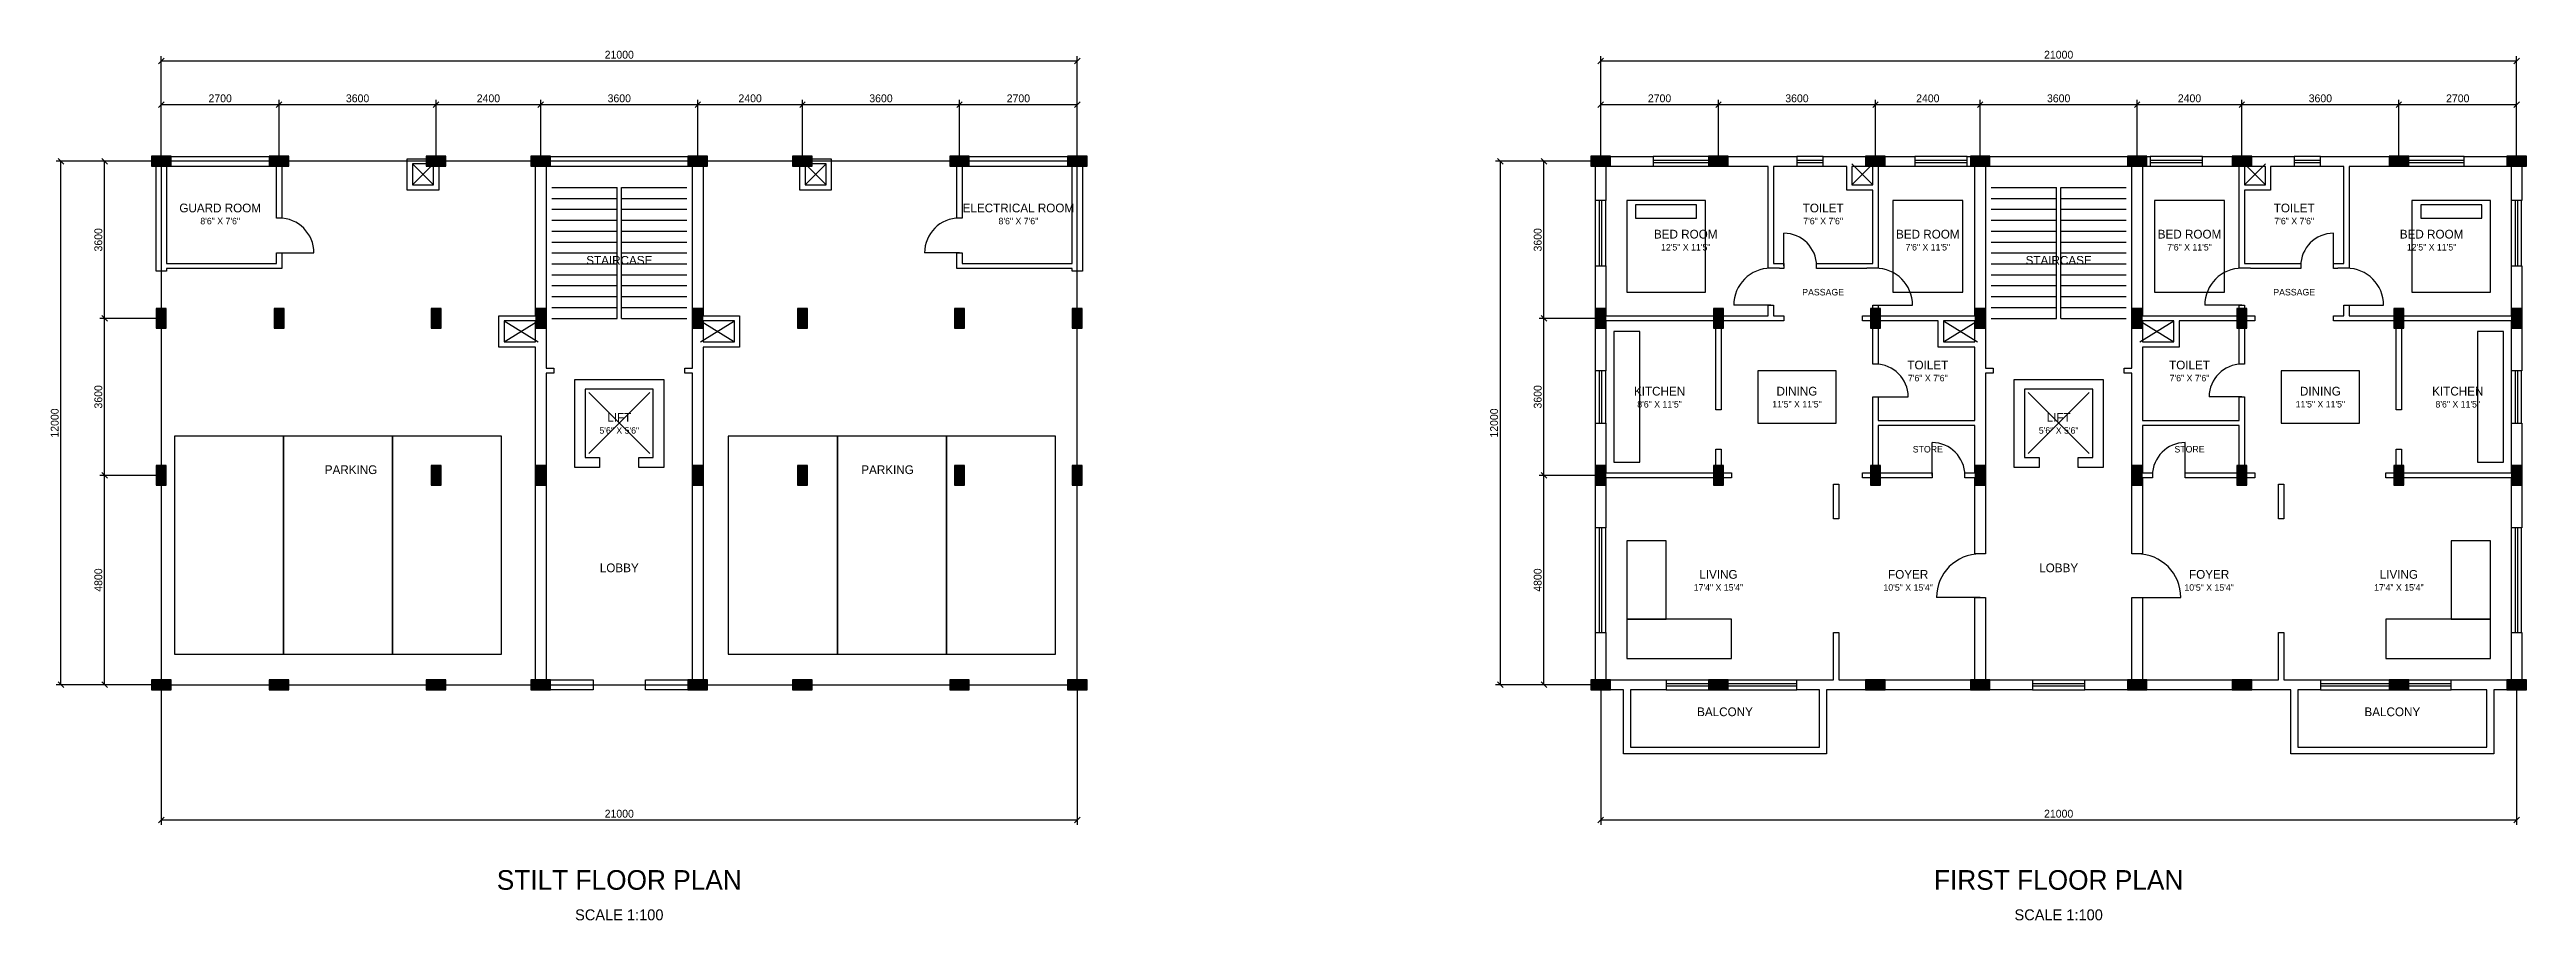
# Model space of a CAD drawing. Extents: x -2562 to 144000, y -6000 to 14562.
# Drawn here: x -2562 to 54225, y -5404 to 14562 of the extents above; entities that cross this region are included whole.
import ezdxf
from ezdxf.enums import TextEntityAlignment as Align

# ---------------------------------------------------------------- set-up
doc = ezdxf.new("R2010")
doc.units = 0
doc.layers.get('0').update_dxf_attribs({"linetype": 'CONTINUOUS'})
for name, color, linetype in [('A-ANNO-ROOM', 2, 'CONTINUOUS'), ('A-ANNO-TTLB', 7, 'CONTINUOUS'), ('A-DIMS', 6, 'CONTINUOUS'), ('A-DOOR', 3, 'CONTINUOUS'), ('A-FURN', 9, 'CONTINUOUS'), ('A-GLAZ', 4, 'CONTINUOUS'), ('A-LIFT', 8, 'CONTINUOUS'), ('A-PRKG', 8, 'CONTINUOUS'), ('A-SLAB-ABOVE', 8, 'CONTINUOUS'), ('A-STRS', 8, 'CONTINUOUS'), ('A-WALL', 7, 'CONTINUOUS'), ('P-DUCT', 5, 'CONTINUOUS'), ('S-COLS', 1, 'CONTINUOUS')]:
    doc.layers.add(name, color=color, linetype=linetype)
doc.dimstyles.get("Standard").update_dxf_attribs({"dimtxt": 2.5, "dimasz": 2.5, "dimexe": 1.25, "dimexo": 0.625, "dimtad": 1, "dimcen": 2.5, "dimazin": 3, "dimtfac": 1, "dimtmove": 0, "dimatfit": 3})

# ---------------------------------------------------------------- blocks, each defined once
blk = doc.blocks.new('*D1')
for p, q in [((-63.6396, 13236.3604), (63.6396, 13363.6396)), ((0, 12090), (0, 13408)), ((0, 13300), (2700, 13300)), ((2636.3604, 13236.3604), (2763.6396, 13363.6396)), ((2700, 12090), (2700, 13408))]:
    blk.add_line(p, q)
blk.add_text('2700', height=180).set_placement((1350, 13444), align=Align.MIDDLE)
blk = doc.blocks.new('*D2')
for p, q in [((2636.3604, 13236.3604), (2763.6396, 13363.6396)), ((2700, 12090), (2700, 13408)), ((2700, 13300), (6300, 13300)), ((6236.3604, 13236.3604), (6363.6396, 13363.6396)), ((6300, 12090), (6300, 13408))]:
    blk.add_line(p, q)
blk.add_text('3600', height=180).set_placement((4500, 13444), align=Align.MIDDLE)
blk = doc.blocks.new('*D3')
for p, q in [((6236.3604, 13236.3604), (6363.6396, 13363.6396)), ((6300, 12090), (6300, 13408)), ((6300, 13300), (8700, 13300)), ((8636.3604, 13236.3604), (8763.6396, 13363.6396)), ((8700, 12090), (8700, 13408))]:
    blk.add_line(p, q)
blk.add_text('2400', height=180).set_placement((7500, 13444), align=Align.MIDDLE)
blk = doc.blocks.new('*D4')
for p, q in [((8636.3604, 13236.3604), (8763.6396, 13363.6396)), ((8700, 12090), (8700, 13408)), ((8700, 13300), (12300, 13300)), ((12236.3604, 13236.3604), (12363.6396, 13363.6396)), ((12300, 12090), (12300, 13408))]:
    blk.add_line(p, q)
blk.add_text('3600', height=180).set_placement((10500, 13444), align=Align.MIDDLE)
blk = doc.blocks.new('*D5')
for p, q in [((12236.3604, 13236.3604), (12363.6396, 13363.6396)), ((12300, 12090), (12300, 13408)), ((12300, 13300), (14700, 13300)), ((14636.3604, 13236.3604), (14763.6396, 13363.6396)), ((14700, 12090), (14700, 13408))]:
    blk.add_line(p, q)
blk.add_text('2400', height=180).set_placement((13500, 13444), align=Align.MIDDLE)
blk = doc.blocks.new('*D6')
for p, q in [((14636.3604, 13236.3604), (14763.6396, 13363.6396)), ((14700, 12090), (14700, 13408)), ((14700, 13300), (18300, 13300)), ((18236.3604, 13236.3604), (18363.6396, 13363.6396)), ((18300, 12090), (18300, 13408))]:
    blk.add_line(p, q)
blk.add_text('3600', height=180).set_placement((16500, 13444), align=Align.MIDDLE)
blk = doc.blocks.new('*D7')
for p, q in [((18236.3604, 13236.3604), (18363.6396, 13363.6396)), ((18300, 12090), (18300, 13408)), ((18300, 13300), (21000, 13300)), ((20936.3604, 13236.3604), (21063.6396, 13363.6396)), ((21000, 12090), (21000, 13408))]:
    blk.add_line(p, q)
blk.add_text('2700', height=180).set_placement((19650, 13444), align=Align.MIDDLE)
blk = doc.blocks.new('*D8')
for p, q in [((-63.6396, 14236.3604), (63.6396, 14363.6396)), ((0, 12090), (0, 14408)), ((0, 14300), (21000, 14300)), ((20936.3604, 14236.3604), (21063.6396, 14363.6396)), ((21000, 12090), (21000, 14408))]:
    blk.add_line(p, q)
blk.add_text('21000', height=180).set_placement((10500, 14444), align=Align.MIDDLE)
blk = doc.blocks.new('*D9')
for p, q in [((-90, 4800), (-1408, 4800)), ((-1236.3604, 4736.3604), (-1363.6396, 4863.6396)), ((-1300, 0), (-1300, 4800)), ((-90, 0), (-1408, 0)), ((-1236.3604, -63.6396), (-1363.6396, 63.6396))]:
    blk.add_line(p, q)
blk.add_text('4800', height=180, rotation=90).set_placement((-1444, 2400), align=Align.MIDDLE)
blk = doc.blocks.new('*D10')
for p, q in [((-90, 8400), (-1408, 8400)), ((-1236.3604, 8336.3604), (-1363.6396, 8463.6396)), ((-1300, 4800), (-1300, 8400)), ((-90, 4800), (-1408, 4800)), ((-1236.3604, 4736.3604), (-1363.6396, 4863.6396))]:
    blk.add_line(p, q)
blk.add_text('3600', height=180, rotation=90).set_placement((-1444, 6600), align=Align.MIDDLE)
blk = doc.blocks.new('*D11')
for p, q in [((-90, 12000), (-1408, 12000)), ((-1236.3604, 11936.3604), (-1363.6396, 12063.6396)), ((-1300, 8400), (-1300, 12000)), ((-90, 8400), (-1408, 8400)), ((-1236.3604, 8336.3604), (-1363.6396, 8463.6396))]:
    blk.add_line(p, q)
blk.add_text('3600', height=180, rotation=90).set_placement((-1444, 10200), align=Align.MIDDLE)
blk = doc.blocks.new('*D12')
for p, q in [((-90, 12000), (-2408, 12000)), ((-2236.3604, 11936.3604), (-2363.6396, 12063.6396)), ((-2300, 0), (-2300, 12000)), ((-90, 0), (-2408, 0)), ((-2236.3604, -63.6396), (-2363.6396, 63.6396))]:
    blk.add_line(p, q)
blk.add_text('12000', height=180, rotation=90).set_placement((-2444, 6000), align=Align.MIDDLE)
blk = doc.blocks.new('*D13')
for p, q in [((0, -90), (0, -3208)), ((21000, -90), (21000, -3208)), ((-63.6396, -3163.6396), (63.6396, -3036.3604)), ((0, -3100), (21000, -3100)), ((20936.3604, -3163.6396), (21063.6396, -3036.3604))]:
    blk.add_line(p, q)
blk.add_text('21000', height=180).set_placement((10500, -2956), align=Align.MIDDLE)
blk = doc.blocks.new('*D14')
for p, q in [((32936.3604, 13236.3604), (33063.6396, 13363.6396)), ((33000, 12090), (33000, 13408)), ((33000, 13300), (35700, 13300)), ((35636.3604, 13236.3604), (35763.6396, 13363.6396)), ((35700, 12090), (35700, 13408))]:
    blk.add_line(p, q)
blk.add_text('2700', height=180).set_placement((34350, 13444), align=Align.MIDDLE)
blk = doc.blocks.new('*D15')
for p, q in [((35636.3604, 13236.3604), (35763.6396, 13363.6396)), ((35700, 12090), (35700, 13408)), ((35700, 13300), (39300, 13300)), ((39236.3604, 13236.3604), (39363.6396, 13363.6396)), ((39300, 12090), (39300, 13408))]:
    blk.add_line(p, q)
blk.add_text('3600', height=180).set_placement((37500, 13444), align=Align.MIDDLE)
blk = doc.blocks.new('*D16')
for p, q in [((39236.3604, 13236.3604), (39363.6396, 13363.6396)), ((39300, 12090), (39300, 13408)), ((39300, 13300), (41700, 13300)), ((41636.3604, 13236.3604), (41763.6396, 13363.6396)), ((41700, 12090), (41700, 13408))]:
    blk.add_line(p, q)
blk.add_text('2400', height=180).set_placement((40500, 13444), align=Align.MIDDLE)
blk = doc.blocks.new('*D17')
for p, q in [((41636.3604, 13236.3604), (41763.6396, 13363.6396)), ((41700, 12090), (41700, 13408)), ((41700, 13300), (45300, 13300)), ((45236.3604, 13236.3604), (45363.6396, 13363.6396)), ((45300, 12090), (45300, 13408))]:
    blk.add_line(p, q)
blk.add_text('3600', height=180).set_placement((43500, 13444), align=Align.MIDDLE)
blk = doc.blocks.new('*D18')
for p, q in [((45236.3604, 13236.3604), (45363.6396, 13363.6396)), ((45300, 12090), (45300, 13408)), ((45300, 13300), (47700, 13300)), ((47636.3604, 13236.3604), (47763.6396, 13363.6396)), ((47700, 12090), (47700, 13408))]:
    blk.add_line(p, q)
blk.add_text('2400', height=180).set_placement((46500, 13444), align=Align.MIDDLE)
blk = doc.blocks.new('*D19')
for p, q in [((47636.3604, 13236.3604), (47763.6396, 13363.6396)), ((47700, 12090), (47700, 13408)), ((47700, 13300), (51300, 13300)), ((51236.3604, 13236.3604), (51363.6396, 13363.6396)), ((51300, 12090), (51300, 13408))]:
    blk.add_line(p, q)
blk.add_text('3600', height=180).set_placement((49500, 13444), align=Align.MIDDLE)
blk = doc.blocks.new('*D20')
for p, q in [((51236.3604, 13236.3604), (51363.6396, 13363.6396)), ((51300, 12090), (51300, 13408)), ((51300, 13300), (54000, 13300)), ((53936.3604, 13236.3604), (54063.6396, 13363.6396)), ((54000, 12090), (54000, 13408))]:
    blk.add_line(p, q)
blk.add_text('2700', height=180).set_placement((52650, 13444), align=Align.MIDDLE)
blk = doc.blocks.new('*D21')
for p, q in [((32936.3604, 14236.3604), (33063.6396, 14363.6396)), ((33000, 12090), (33000, 14408)), ((33000, 14300), (54000, 14300)), ((53936.3604, 14236.3604), (54063.6396, 14363.6396)), ((54000, 12090), (54000, 14408))]:
    blk.add_line(p, q)
blk.add_text('21000', height=180).set_placement((43500, 14444), align=Align.MIDDLE)
blk = doc.blocks.new('*D22')
for p, q in [((32910, 4800), (31592, 4800)), ((31763.6396, 4736.3604), (31636.3604, 4863.6396)), ((31700, 0), (31700, 4800)), ((32910, 0), (31592, 0)), ((31763.6396, -63.6396), (31636.3604, 63.6396))]:
    blk.add_line(p, q)
blk.add_text('4800', height=180, rotation=90).set_placement((31556, 2400), align=Align.MIDDLE)
blk = doc.blocks.new('*D23')
for p, q in [((32910, 8400), (31592, 8400)), ((31763.6396, 8336.3604), (31636.3604, 8463.6396)), ((31700, 4800), (31700, 8400)), ((32910, 4800), (31592, 4800)), ((31763.6396, 4736.3604), (31636.3604, 4863.6396))]:
    blk.add_line(p, q)
blk.add_text('3600', height=180, rotation=90).set_placement((31556, 6600), align=Align.MIDDLE)
blk = doc.blocks.new('*D24')
for p, q in [((32910, 12000), (31592, 12000)), ((31763.6396, 11936.3604), (31636.3604, 12063.6396)), ((31700, 8400), (31700, 12000)), ((32910, 8400), (31592, 8400)), ((31763.6396, 8336.3604), (31636.3604, 8463.6396))]:
    blk.add_line(p, q)
blk.add_text('3600', height=180, rotation=90).set_placement((31556, 10200), align=Align.MIDDLE)
blk = doc.blocks.new('*D25')
for p, q in [((32910, 12000), (30592, 12000)), ((30763.6396, 11936.3604), (30636.3604, 12063.6396)), ((30700, 0), (30700, 12000)), ((32910, 0), (30592, 0)), ((30763.6396, -63.6396), (30636.3604, 63.6396))]:
    blk.add_line(p, q)
blk.add_text('12000', height=180, rotation=90).set_placement((30556, 6000), align=Align.MIDDLE)
blk = doc.blocks.new('*D26')
for p, q in [((33000, -90), (33000, -3208)), ((54000, -90), (54000, -3208)), ((32936.3604, -3163.6396), (33063.6396, -3036.3604)), ((33000, -3100), (54000, -3100)), ((53936.3604, -3163.6396), (54063.6396, -3036.3604))]:
    blk.add_line(p, q)
blk.add_text('21000', height=180).set_placement((43500, -2956), align=Align.MIDDLE)

msp = doc.modelspace()

# ---------------------------------------------------------------- linework, layer by layer
at = {"layer": 'A-DOOR'}
for p, q in [((37200, 9600), (37200, 10350)), ((49800, 9600), (49800, 10350)), ((2700, 9900), (3500, 9900)), ((18300, 9900), (17500, 9900)), ((36900, 8700), (36050, 8700)), ((39300, 8700), (40150, 8700)), ((47700, 8700), (46850, 8700)), ((50100, 8700), (50950, 8700)), ((39300, 6600), (40050, 6600)), ((47700, 6600), (46950, 6600)), ((40600, 4800), (40600, 5550)), ((46400, 4800), (46400, 5550)), ((41700, 2000), (40700, 2000)), ((45300, 2000), (46300, 2000))]:
    msp.add_line(p, q, dxfattribs=at)
for centre, radius, start, end in [((2700, 9900), 800, 0, 90), ((18300, 9900), 800, 90, 180), ((37200, 9600), 750, 0, 90), ((49800, 9600), 750, 90, 180), ((36900, 8700), 850, 90, 180), ((39300, 8700), 850, 0, 90), ((47700, 8700), 850, 90, 180), ((50100, 8700), 850, 0, 90), ((39300, 6600), 750, 0, 90), ((47700, 6600), 750, 90, 180), ((40600, 4800), 750, 0, 90), ((46400, 4800), 750, 90, 180), ((41700, 2000), 1000, 90, 180), ((45300, 2000), 1000, 0, 90)]:
    msp.add_arc(centre, radius, start, end, dxfattribs=at)
at = {"layer": 'A-FURN'}
for points in [[(33600, 9000), (35400, 9000), (35400, 11100), (33600, 11100)], [(33800, 10700), (35200, 10700), (35200, 11000), (33800, 11000)], [(39700, 9000), (41300, 9000), (41300, 11100), (39700, 11100)], [(45700, 9000), (47300, 9000), (47300, 11100), (45700, 11100)], [(51600, 9000), (53400, 9000), (53400, 11100), (51600, 11100)], [(51800, 10700), (53200, 10700), (53200, 11000), (51800, 11000)], [(33300, 5100), (33900, 5100), (33900, 8100), (33300, 8100)], [(53100, 5100), (53700, 5100), (53700, 8100), (53100, 8100)], [(36600, 6000), (38400, 6000), (38400, 7200), (36600, 7200)], [(48600, 6000), (50400, 6000), (50400, 7200), (48600, 7200)], [(33600, 1500), (34500, 1500), (34500, 3300), (33600, 3300)], [(52500, 1500), (53400, 1500), (53400, 3300), (52500, 3300)], [(33600, 600), (36000, 600), (36000, 1500), (33600, 1500)], [(51000, 600), (53400, 600), (53400, 1500), (51000, 1500)]]:
    msp.add_lwpolyline(points, close=True, dxfattribs=at)
at = {"layer": 'A-GLAZ'}
for p, q in [((34200, 12115), (35700, 12115)), ((34200, 12025), (35700, 12025)), ((34200, 11975), (35700, 11975)), ((37500, 12115), (38100, 12115)), ((37500, 12025), (38100, 12025)), ((37500, 11975), (38100, 11975)), ((40200, 12115), (41400, 12115)), ((40200, 12025), (41400, 12025)), ((40200, 11975), (41400, 11975)), ((45600, 12115), (46800, 12115)), ((45600, 12025), (46800, 12025)), ((45600, 11975), (46800, 11975)), ((48900, 12115), (49500, 12115)), ((48900, 12025), (49500, 12025)), ((48900, 11975), (49500, 11975)), ((51300, 12115), (52800, 12115)), ((51300, 12025), (52800, 12025)), ((51300, 11975), (52800, 11975)), ((34200, 11885), (35700, 11885)), ((37500, 11885), (38100, 11885)), ((40200, 11885), (41400, 11885)), ((45600, 11885), (46800, 11885)), ((48900, 11885), (49500, 11885)), ((51300, 11885), (52800, 11885)), ((32885, 9600), (32885, 11100)), ((32975, 9600), (32975, 11100)), ((33025, 9600), (33025, 11100)), ((33115, 9600), (33115, 11100)), ((53885, 9600), (53885, 11100)), ((53975, 9600), (53975, 11100)), ((54025, 9600), (54025, 11100)), ((54115, 9600), (54115, 11100)), ((32885, 6000), (32885, 7200)), ((32975, 6000), (32975, 7200)), ((33025, 6000), (33025, 7200)), ((33115, 6000), (33115, 7200)), ((53885, 6000), (53885, 7200)), ((53975, 6000), (53975, 7200)), ((54025, 6000), (54025, 7200)), ((54115, 6000), (54115, 7200)), ((32885, 1200), (32885, 3600)), ((32975, 1200), (32975, 3600)), ((33025, 1200), (33025, 3600)), ((33115, 1200), (33115, 3600)), ((53885, 1200), (53885, 3600)), ((53975, 1200), (53975, 3600)), ((54025, 1200), (54025, 3600)), ((54115, 1200), (54115, 3600)), ((34500, 115), (37500, 115)), ((34500, 25), (37500, 25)), ((42900, 115), (44100, 115)), ((42900, 25), (44100, 25)), ((49500, 115), (52500, 115)), ((49500, 25), (52500, 25)), ((34500, -25), (37500, -25)), ((34500, -115), (37500, -115)), ((42900, -25), (44100, -25)), ((42900, -115), (44100, -115)), ((49500, -25), (52500, -25)), ((49500, -115), (52500, -115))]:
    msp.add_line(p, q, dxfattribs=at)
at = {"layer": 'A-LIFT'}
for p, q in [((9800, 5300), (11200, 6700)), ((9800, 6700), (11200, 5300)), ((42800, 5300), (44200, 6700)), ((42800, 6700), (44200, 5300))]:
    msp.add_line(p, q, dxfattribs=at)
at = {"layer": 'A-PRKG'}
for points in [[(300, 700), (2800, 700), (2800, 5700), (300, 5700)], [(2800, 700), (5300, 700), (5300, 5700), (2800, 5700)], [(5300, 700), (7800, 700), (7800, 5700), (5300, 5700)], [(13000, 700), (15500, 700), (15500, 5700), (13000, 5700)], [(15500, 700), (18000, 700), (18000, 5700), (15500, 5700)], [(18000, 700), (20500, 700), (20500, 5700), (18000, 5700)]]:
    msp.add_lwpolyline(points, close=True, dxfattribs=at)
at = {"layer": 'A-SLAB-ABOVE'}
msp.add_lwpolyline([(0, 0), (21000, 0), (21000, 12000), (0, 12000)], close=True, dxfattribs=at)
at = {"layer": 'A-STRS'}
for p, q in [((8950, 11400), (10450, 11400)), ((10450, 8400), (10450, 11400)), ((10550, 11400), (12050, 11400)), ((10550, 8400), (10550, 11400)), ((41950, 11400), (43450, 11400)), ((43450, 8400), (43450, 11400)), ((43550, 11400), (45050, 11400)), ((43550, 8400), (43550, 11400)), ((8950, 11150), (10450, 11150)), ((8950, 10900), (10450, 10900)), ((10550, 11150), (12050, 11150)), ((10550, 10900), (12050, 10900)), ((41950, 11150), (43450, 11150)), ((41950, 10900), (43450, 10900)), ((43550, 11150), (45050, 11150)), ((43550, 10900), (45050, 10900)), ((8950, 10650), (10450, 10650)), ((8950, 10400), (10450, 10400)), ((10550, 10650), (12050, 10650)), ((10550, 10400), (12050, 10400)), ((41950, 10650), (43450, 10650)), ((41950, 10400), (43450, 10400)), ((43550, 10650), (45050, 10650)), ((43550, 10400), (45050, 10400)), ((8950, 10150), (10450, 10150)), ((8950, 9900), (10450, 9900)), ((10550, 10150), (12050, 10150)), ((10550, 9900), (12050, 9900)), ((41950, 10150), (43450, 10150)), ((41950, 9900), (43450, 9900)), ((43550, 10150), (45050, 10150)), ((43550, 9900), (45050, 9900)), ((8950, 9650), (10450, 9650)), ((8950, 9400), (10450, 9400)), ((8950, 9150), (10450, 9150)), ((10550, 9650), (12050, 9650)), ((10550, 9400), (12050, 9400)), ((10550, 9150), (12050, 9150)), ((41950, 9650), (43450, 9650)), ((41950, 9400), (43450, 9400)), ((41950, 9150), (43450, 9150)), ((43550, 9650), (45050, 9650)), ((43550, 9400), (45050, 9400)), ((43550, 9150), (45050, 9150)), ((8950, 8900), (10450, 8900)), ((8950, 8650), (10450, 8650)), ((10550, 8900), (12050, 8900)), ((10550, 8650), (12050, 8650)), ((41950, 8900), (43450, 8900)), ((41950, 8650), (43450, 8650)), ((43550, 8900), (45050, 8900)), ((43550, 8650), (45050, 8650)), ((8950, 8400), (10450, 8400)), ((10550, 8400), (12050, 8400)), ((41950, 8400), (43450, 8400)), ((43550, 8400), (45050, 8400))]:
    msp.add_line(p, q, dxfattribs=at)
at = {"layer": 'A-WALL'}
for points in [[(-120, 9480), (-120, 12110), (2820, 12110), (2820, 11880), (2760, 11880), (2760, 10700), (2640, 10700), (2640, 11880), (120, 11880), (120, 9660), (2640, 9660), (2640, 9900), (2760, 9900), (2760, 9540), (120, 9540), (120, 9480)], [(5640, 11340), (5640, 12060), (6360, 12060), (6360, 11340)], [(6240, 11460), (6240, 11940), (5760, 11940), (5760, 11460)], [(8580, -120), (8580, 7740), (7740, 7740), (7740, 8460), (8580, 8460), (8580, 12110), (12420, 12110), (12420, 8460), (13260, 8460), (13260, 7740), (12420, 7740), (12420, -120), (11100, -120), (11100, 110), (12180, 110), (12180, 7140), (12000, 7140), (12000, 7260), (12180, 7260), (12180, 11880), (8820, 11880), (8820, 7260), (9000, 7260), (9000, 7140), (8820, 7140), (8820, 110), (9900, 110), (9900, -120)], [(14640, 11340), (14640, 12060), (15360, 12060), (15360, 11340)], [(15240, 11460), (15240, 11940), (14760, 11940), (14760, 11460)], [(20880, 9480), (20880, 9540), (18240, 9540), (18240, 9900), (18360, 9900), (18360, 9660), (20880, 9660), (20880, 11880), (18360, 11880), (18360, 10700), (18240, 10700), (18240, 11880), (18180, 11880), (18180, 12110), (21120, 12110), (21120, 9480)], [(32880, 11100), (32880, 12110), (34200, 12110), (34200, 11880), (33120, 11880), (33120, 11100)], [(37100, 9540), (37100, 9550), (36840, 9550), (36840, 11880), (35700, 11880), (35700, 12110), (37500, 12110), (37500, 11880), (36960, 11880), (36960, 9660), (37200, 9660), (37200, 9540)], [(37950, 9540), (37950, 9660), (39240, 9660), (39240, 11340), (38640, 11340), (38640, 11880), (38100, 11880), (38100, 12110), (40200, 12110), (40200, 11880), (39360, 11880), (39360, 9550), (39100, 9550), (39100, 9540)], [(41580, 3000), (41580, 4740), (41350, 4740), (41350, 4860), (41580, 4860), (41580, 5940), (39360, 5940), (39360, 4860), (40600, 4860), (40600, 4740), (39000, 4740), (39000, 4860), (39240, 4860), (39240, 6600), (39360, 6600), (39360, 6060), (41580, 6060), (41580, 7740), (40740, 7740), (40740, 8340), (39360, 8340), (39360, 7350), (39240, 7350), (39240, 8340), (39000, 8340), (39000, 8460), (39240, 8460), (39240, 8700), (39360, 8700), (39360, 8460), (41580, 8460), (41580, 11880), (41400, 11880), (41400, 12110), (45600, 12110), (45600, 11880), (45420, 11880), (45420, 8460), (47640, 8460), (47640, 8700), (47760, 8700), (47760, 8460), (48000, 8460), (48000, 8340), (47760, 8340), (47760, 7350), (47640, 7350), (47640, 8340), (46260, 8340), (46260, 7740), (45420, 7740), (45420, 6060), (47640, 6060), (47640, 6600), (47760, 6600), (47760, 4860), (48000, 4860), (48000, 4740), (46400, 4740), (46400, 4860), (47640, 4860), (47640, 5940), (45420, 5940), (45420, 4860), (45650, 4860), (45650, 4740), (45420, 4740), (45420, 3000), (45180, 3000), (45180, 7140), (45000, 7140), (45000, 7260), (45180, 7260), (45180, 11880), (41820, 11880), (41820, 7260), (42000, 7260), (42000, 7140), (41820, 7140), (41820, 3000)], [(47900, 9540), (47900, 9550), (47640, 9550), (47640, 11880), (46800, 11880), (46800, 12110), (48900, 12110), (48900, 11880), (48360, 11880), (48360, 11340), (47760, 11340), (47760, 9660), (49050, 9660), (49050, 9540)], [(49800, 9540), (49800, 9660), (50040, 9660), (50040, 11880), (49500, 11880), (49500, 12110), (51300, 12110), (51300, 11880), (50160, 11880), (50160, 9550), (49900, 9550), (49900, 9540)], [(53880, 11100), (53880, 11880), (52800, 11880), (52800, 12110), (54120, 12110), (54120, 11100)], [(39240, 11460), (39240, 11880), (38760, 11880), (38760, 11460)], [(48240, 11460), (48240, 11880), (47760, 11880), (47760, 11460)], [(35640, 6300), (35640, 8340), (33120, 8340), (33120, 7200), (32880, 7200), (32880, 9600), (33120, 9600), (33120, 8460), (36840, 8460), (36840, 8700), (36960, 8700), (36960, 8460), (37200, 8460), (37200, 8340), (35760, 8340), (35760, 6300)], [(51240, 6300), (51240, 8340), (49800, 8340), (49800, 8460), (50040, 8460), (50040, 8700), (50160, 8700), (50160, 8460), (53880, 8460), (53880, 9600), (54120, 9600), (54120, 7200), (53880, 7200), (53880, 8340), (51360, 8340), (51360, 6300)], [(8580, 7860), (8580, 8340), (7860, 8340), (7860, 7860)], [(13140, 7860), (13140, 8340), (12420, 8340), (12420, 7860)], [(41580, 7860), (41580, 8340), (40860, 8340), (40860, 7860)], [(46140, 7860), (46140, 8340), (45420, 8340), (45420, 7860)], [(9480, 4980), (9480, 7000), (11520, 7000), (11520, 4980), (10950, 4980), (10950, 5210), (11280, 5210), (11280, 6780), (9720, 6780), (9720, 5210), (10050, 5210), (10050, 4980)], [(42480, 4980), (42480, 7000), (44520, 7000), (44520, 4980), (43950, 4980), (43950, 5210), (44280, 5210), (44280, 6780), (42720, 6780), (42720, 5210), (43050, 5210), (43050, 4980)], [(32880, 3600), (32880, 6000), (33120, 6000), (33120, 4860), (35640, 4860), (35640, 5400), (35760, 5400), (35760, 4860), (36000, 4860), (36000, 4740), (33120, 4740), (33120, 3600)], [(53880, 3600), (53880, 4740), (51000, 4740), (51000, 4860), (51240, 4860), (51240, 5400), (51360, 5400), (51360, 4860), (53880, 4860), (53880, 6000), (54120, 6000), (54120, 3600)], [(38340, 3800), (38340, 4600), (38460, 4600), (38460, 3800)], [(48540, 3800), (48540, 4600), (48660, 4600), (48660, 3800)], [(33520, -1580), (33520, -120), (32880, -120), (32880, 1200), (33120, 1200), (33120, 110), (34500, 110), (34500, -120), (33680, -120), (33680, -1430), (38020, -1430), (38020, -120), (37500, -120), (37500, 110), (38340, 110), (38340, 1200), (38460, 1200), (38460, 110), (41580, 110), (41580, 2000), (41820, 2000), (41820, 110), (42900, 110), (42900, -120), (38180, -120), (38180, -1580)], [(48820, -1580), (48820, -120), (44100, -120), (44100, 110), (45180, 110), (45180, 2000), (45420, 2000), (45420, 110), (48540, 110), (48540, 1200), (48660, 1200), (48660, 110), (49500, 110), (49500, -120), (48980, -120), (48980, -1430), (53320, -1430), (53320, -120), (52500, -120), (52500, 110), (53880, 110), (53880, 1200), (54120, 1200), (54120, -120), (53480, -120), (53480, -1580)]]:
    msp.add_lwpolyline(points, close=True, dxfattribs=at)
at = {"layer": 'P-DUCT'}
for p, q in [((5760, 11460), (6240, 11940)), ((5760, 11940), (6240, 11460)), ((14760, 11460), (15240, 11940)), ((14760, 11940), (15240, 11460)), ((38760, 11460), (39240, 11940)), ((38760, 11940), (39240, 11460)), ((47760, 11460), (48240, 11940)), ((47760, 11940), (48240, 11460)), ((7860, 7860), (8640, 8340)), ((7860, 8340), (8640, 7860)), ((12360, 7860), (13140, 8340)), ((12360, 8340), (13140, 7860)), ((40860, 7860), (41640, 8340)), ((40860, 8340), (41640, 7860)), ((45360, 7860), (46140, 8340)), ((45360, 8340), (46140, 7860))]:
    msp.add_line(p, q, dxfattribs=at)
at = {"layer": 'S-COLS'}
for points in [[(-225, 11885), (225, 11885), (225, 12115), (-225, 12115)], [(2475, 11885), (2925, 11885), (2925, 12115), (2475, 12115)], [(6075, 11885), (6525, 11885), (6525, 12115), (6075, 12115)], [(8475, 11885), (8925, 11885), (8925, 12115), (8475, 12115)], [(12075, 11885), (12525, 11885), (12525, 12115), (12075, 12115)], [(14475, 11885), (14925, 11885), (14925, 12115), (14475, 12115)], [(18075, 11885), (18525, 11885), (18525, 12115), (18075, 12115)], [(20775, 11885), (21225, 11885), (21225, 12115), (20775, 12115)], [(32775, 11885), (33225, 11885), (33225, 12115), (32775, 12115)], [(35475, 11885), (35925, 11885), (35925, 12115), (35475, 12115)], [(39075, 11885), (39525, 11885), (39525, 12115), (39075, 12115)], [(41475, 11885), (41925, 11885), (41925, 12115), (41475, 12115)], [(45075, 11885), (45525, 11885), (45525, 12115), (45075, 12115)], [(47475, 11885), (47925, 11885), (47925, 12115), (47475, 12115)], [(51075, 11885), (51525, 11885), (51525, 12115), (51075, 12115)], [(53775, 11885), (54225, 11885), (54225, 12115), (53775, 12115)], [(-115, 8175), (115, 8175), (115, 8625), (-115, 8625)], [(2585, 8175), (2815, 8175), (2815, 8625), (2585, 8625)], [(6185, 8175), (6415, 8175), (6415, 8625), (6185, 8625)], [(8585, 8175), (8815, 8175), (8815, 8625), (8585, 8625)], [(12185, 8175), (12415, 8175), (12415, 8625), (12185, 8625)], [(14585, 8175), (14815, 8175), (14815, 8625), (14585, 8625)], [(18185, 8175), (18415, 8175), (18415, 8625), (18185, 8625)], [(20885, 8175), (21115, 8175), (21115, 8625), (20885, 8625)], [(32885, 8175), (33115, 8175), (33115, 8625), (32885, 8625)], [(35585, 8175), (35815, 8175), (35815, 8625), (35585, 8625)], [(39185, 8175), (39415, 8175), (39415, 8625), (39185, 8625)], [(41585, 8175), (41815, 8175), (41815, 8625), (41585, 8625)], [(45185, 8175), (45415, 8175), (45415, 8625), (45185, 8625)], [(47585, 8175), (47815, 8175), (47815, 8625), (47585, 8625)], [(51185, 8175), (51415, 8175), (51415, 8625), (51185, 8625)], [(53885, 8175), (54115, 8175), (54115, 8625), (53885, 8625)], [(-115, 4575), (115, 4575), (115, 5025), (-115, 5025)], [(6185, 4575), (6415, 4575), (6415, 5025), (6185, 5025)], [(8585, 4575), (8815, 4575), (8815, 5025), (8585, 5025)], [(12185, 4575), (12415, 4575), (12415, 5025), (12185, 5025)], [(14585, 4575), (14815, 4575), (14815, 5025), (14585, 5025)], [(18185, 4575), (18415, 4575), (18415, 5025), (18185, 5025)], [(20885, 4575), (21115, 4575), (21115, 5025), (20885, 5025)], [(32885, 4575), (33115, 4575), (33115, 5025), (32885, 5025)], [(35585, 4575), (35815, 4575), (35815, 5025), (35585, 5025)], [(39185, 4575), (39415, 4575), (39415, 5025), (39185, 5025)], [(41585, 4575), (41815, 4575), (41815, 5025), (41585, 5025)], [(45185, 4575), (45415, 4575), (45415, 5025), (45185, 5025)], [(47585, 4575), (47815, 4575), (47815, 5025), (47585, 5025)], [(51185, 4575), (51415, 4575), (51415, 5025), (51185, 5025)], [(53885, 4575), (54115, 4575), (54115, 5025), (53885, 5025)], [(-225, -115), (225, -115), (225, 115), (-225, 115)], [(2475, -115), (2925, -115), (2925, 115), (2475, 115)], [(6075, -115), (6525, -115), (6525, 115), (6075, 115)], [(8475, -115), (8925, -115), (8925, 115), (8475, 115)], [(12075, -115), (12525, -115), (12525, 115), (12075, 115)], [(14475, -115), (14925, -115), (14925, 115), (14475, 115)], [(18075, -115), (18525, -115), (18525, 115), (18075, 115)], [(20775, -115), (21225, -115), (21225, 115), (20775, 115)], [(32775, -115), (33225, -115), (33225, 115), (32775, 115)], [(35475, -115), (35925, -115), (35925, 115), (35475, 115)], [(39075, -115), (39525, -115), (39525, 115), (39075, 115)], [(41475, -115), (41925, -115), (41925, 115), (41475, 115)], [(45075, -115), (45525, -115), (45525, 115), (45075, 115)], [(47475, -115), (47925, -115), (47925, 115), (47475, 115)], [(51075, -115), (51525, -115), (51525, 115), (51075, 115)], [(53775, -115), (54225, -115), (54225, 115), (53775, 115)]]:
    msp.add_lwpolyline(points, close=True, dxfattribs=at)
for points in [[(-225, 11885), (225, 11885), (-225, 12115), (225, 12115)], [(2475, 11885), (2925, 11885), (2475, 12115), (2925, 12115)], [(6075, 11885), (6525, 11885), (6075, 12115), (6525, 12115)], [(8475, 11885), (8925, 11885), (8475, 12115), (8925, 12115)], [(12075, 11885), (12525, 11885), (12075, 12115), (12525, 12115)], [(14475, 11885), (14925, 11885), (14475, 12115), (14925, 12115)], [(18075, 11885), (18525, 11885), (18075, 12115), (18525, 12115)], [(20775, 11885), (21225, 11885), (20775, 12115), (21225, 12115)], [(32775, 11885), (33225, 11885), (32775, 12115), (33225, 12115)], [(35475, 11885), (35925, 11885), (35475, 12115), (35925, 12115)], [(39075, 11885), (39525, 11885), (39075, 12115), (39525, 12115)], [(41475, 11885), (41925, 11885), (41475, 12115), (41925, 12115)], [(45075, 11885), (45525, 11885), (45075, 12115), (45525, 12115)], [(47475, 11885), (47925, 11885), (47475, 12115), (47925, 12115)], [(51075, 11885), (51525, 11885), (51075, 12115), (51525, 12115)], [(53775, 11885), (54225, 11885), (53775, 12115), (54225, 12115)], [(-115, 8175), (115, 8175), (-115, 8625), (115, 8625)], [(2585, 8175), (2815, 8175), (2585, 8625), (2815, 8625)], [(6185, 8175), (6415, 8175), (6185, 8625), (6415, 8625)], [(8585, 8175), (8815, 8175), (8585, 8625), (8815, 8625)], [(12185, 8175), (12415, 8175), (12185, 8625), (12415, 8625)], [(14585, 8175), (14815, 8175), (14585, 8625), (14815, 8625)], [(18185, 8175), (18415, 8175), (18185, 8625), (18415, 8625)], [(20885, 8175), (21115, 8175), (20885, 8625), (21115, 8625)], [(32885, 8175), (33115, 8175), (32885, 8625), (33115, 8625)], [(35585, 8175), (35815, 8175), (35585, 8625), (35815, 8625)], [(39185, 8175), (39415, 8175), (39185, 8625), (39415, 8625)], [(41585, 8175), (41815, 8175), (41585, 8625), (41815, 8625)], [(45185, 8175), (45415, 8175), (45185, 8625), (45415, 8625)], [(47585, 8175), (47815, 8175), (47585, 8625), (47815, 8625)], [(51185, 8175), (51415, 8175), (51185, 8625), (51415, 8625)], [(53885, 8175), (54115, 8175), (53885, 8625), (54115, 8625)], [(-115, 4575), (115, 4575), (-115, 5025), (115, 5025)], [(6185, 4575), (6415, 4575), (6185, 5025), (6415, 5025)], [(8585, 4575), (8815, 4575), (8585, 5025), (8815, 5025)], [(12185, 4575), (12415, 4575), (12185, 5025), (12415, 5025)], [(14585, 4575), (14815, 4575), (14585, 5025), (14815, 5025)], [(18185, 4575), (18415, 4575), (18185, 5025), (18415, 5025)], [(20885, 4575), (21115, 4575), (20885, 5025), (21115, 5025)], [(32885, 4575), (33115, 4575), (32885, 5025), (33115, 5025)], [(35585, 4575), (35815, 4575), (35585, 5025), (35815, 5025)], [(39185, 4575), (39415, 4575), (39185, 5025), (39415, 5025)], [(41585, 4575), (41815, 4575), (41585, 5025), (41815, 5025)], [(45185, 4575), (45415, 4575), (45185, 5025), (45415, 5025)], [(47585, 4575), (47815, 4575), (47585, 5025), (47815, 5025)], [(51185, 4575), (51415, 4575), (51185, 5025), (51415, 5025)], [(53885, 4575), (54115, 4575), (53885, 5025), (54115, 5025)], [(-225, -115), (225, -115), (-225, 115), (225, 115)], [(2475, -115), (2925, -115), (2475, 115), (2925, 115)], [(6075, -115), (6525, -115), (6075, 115), (6525, 115)], [(8475, -115), (8925, -115), (8475, 115), (8925, 115)], [(12075, -115), (12525, -115), (12075, 115), (12525, 115)], [(14475, -115), (14925, -115), (14475, 115), (14925, 115)], [(18075, -115), (18525, -115), (18075, 115), (18525, 115)], [(20775, -115), (21225, -115), (20775, 115), (21225, 115)], [(32775, -115), (33225, -115), (32775, 115), (33225, 115)], [(35475, -115), (35925, -115), (35475, 115), (35925, 115)], [(39075, -115), (39525, -115), (39075, 115), (39525, 115)], [(41475, -115), (41925, -115), (41475, 115), (41925, 115)], [(45075, -115), (45525, -115), (45075, 115), (45525, 115)], [(47475, -115), (47925, -115), (47475, 115), (47925, 115)], [(51075, -115), (51525, -115), (51075, 115), (51525, 115)], [(53775, -115), (54225, -115), (53775, 115), (54225, 115)]]:
    msp.add_solid(points, dxfattribs=at)

# ---------------------------------------------------------------- texts
at = {"layer": 'A-ANNO-ROOM'}
for s, height, p in [('GUARD ROOM', 200, (1350, 10930)), ('ELECTRICAL ROOM', 200, (19650, 10930)), ('TOILET', 200, (38100, 10930)), ('TOILET', 200, (48900, 10930)), ('8\'6" X 7\'6"', 150, (1350, 10630)), ('8\'6" X 7\'6"', 150, (19650, 10630)), ('BED ROOM', 200, (34950, 10330)), ('7\'6" X 7\'6"', 150, (38100, 10630)), ('BED ROOM', 200, (40500, 10330)), ('BED ROOM', 200, (46500, 10330)), ('7\'6" X 7\'6"', 150, (48900, 10630)), ('BED ROOM', 200, (52050, 10330)), ('STAIRCASE', 200, (10500, 9730)), ('12\'5" X 11\'5"', 150, (34950, 10030)), ('7\'6" X 11\'5"', 150, (40500, 10030)), ('STAIRCASE', 200, (43500, 9730)), ('7\'6" X 11\'5"', 150, (46500, 10030)), ('12\'5" X 11\'5"', 150, (52050, 10030)), ('PASSAGE', 150, (38100, 9000)), ('PASSAGE', 150, (48900, 9000)), ('TOILET', 200, (40500, 7330)), ('TOILET', 200, (46500, 7330)), ('KITCHEN', 200, (34350, 6730)), ('DINING', 200, (37500, 6730)), ('7\'6" X 7\'6"', 150, (40500, 7030)), ('7\'6" X 7\'6"', 150, (46500, 7030)), ('DINING', 200, (49500, 6730)), ('KITCHEN', 200, (52650, 6730)), ('8\'6" X 11\'5"', 150, (34350, 6430)), ('11\'5" X 11\'5"', 150, (37500, 6430)), ('11\'5" X 11\'5"', 150, (49500, 6430)), ('8\'6" X 11\'5"', 150, (52650, 6430)), ('5\'6" X 5\'6"', 150, (10500, 5830)), ('LIFT', 200, (10500, 6130)), ('5\'6" X 5\'6"', 150, (43500, 5830)), ('LIFT', 200, (43500, 6130)), ('STORE', 150, (40500, 5400)), ('STORE', 150, (46500, 5400)), ('PARKING', 200, (4350, 4930)), ('PARKING', 200, (16650, 4930)), ('LOBBY', 200, (10500, 2680)), ('17\'4" X 15\'4"', 150, (35700, 2230)), ('LIVING', 200, (35700, 2530)), ('10\'5" X 15\'4"', 150, (40050, 2230)), ('FOYER', 200, (40050, 2530)), ('LOBBY', 200, (43500, 2680)), ('10\'5" X 15\'4"', 150, (46950, 2230)), ('FOYER', 200, (46950, 2530)), ('17\'4" X 15\'4"', 150, (51300, 2230)), ('LIVING', 200, (51300, 2530)), ('BALCONY', 200, (35850, -620)), ('BALCONY', 200, (51150, -620))]:
    msp.add_text(s, height=height, dxfattribs=at).set_placement(p, align=Align.MIDDLE)
at = {"layer": 'A-ANNO-TTLB'}
for s, height, p in [('STILT FLOOR PLAN', 450, (10500, -4700)), ('FIRST FLOOR PLAN', 450, (43500, -4700)), ('SCALE 1:100', 250, (10500, -5400)), ('SCALE 1:100', 250, (43500, -5400))]:
    msp.add_text(s, height=height, dxfattribs=at).set_placement(p, align=Align.CENTER)

# ---------------------------------------------------------------- dimensions: what is measured, and where the dimension line sits
at = {"layer": 'A-DIMS'}
for base, p1, p2, picture, middle in [((21000, 14300), (0, 12000), (21000, 12000), '*D8', (10500, 14444)), ((54000, 14300), (33000, 12000), (54000, 12000), '*D21', (43500, 14444)), ((2700, 13300), (0, 12000), (2700, 12000), '*D1', (1350, 13444)), ((6300, 13300), (2700, 12000), (6300, 12000), '*D2', (4500, 13444)), ((8700, 13300), (6300, 12000), (8700, 12000), '*D3', (7500, 13444)), ((12300, 13300), (8700, 12000), (12300, 12000), '*D4', (10500, 13444)), ((14700, 13300), (12300, 12000), (14700, 12000), '*D5', (13500, 13444)), ((18300, 13300), (14700, 12000), (18300, 12000), '*D6', (16500, 13444)), ((21000, 13300), (18300, 12000), (21000, 12000), '*D7', (19650, 13444)), ((35700, 13300), (33000, 12000), (35700, 12000), '*D14', (34350, 13444)), ((39300, 13300), (35700, 12000), (39300, 12000), '*D15', (37500, 13444)), ((41700, 13300), (39300, 12000), (41700, 12000), '*D16', (40500, 13444)), ((45300, 13300), (41700, 12000), (45300, 12000), '*D17', (43500, 13444)), ((47700, 13300), (45300, 12000), (47700, 12000), '*D18', (46500, 13444)), ((51300, 13300), (47700, 12000), (51300, 12000), '*D19', (49500, 13444)), ((54000, 13300), (51300, 12000), (54000, 12000), '*D20', (52650, 13444)), ((21000, -3100), (0, 0), (21000, 0), '*D13', (10500, -2956)), ((54000, -3100), (33000, 0), (54000, 0), '*D26', (43500, -2956))]:
    dim = msp.add_linear_dim(base=base, p1=p1, p2=p2, dimstyle='Standard', dxfattribs=at)
    dim.commit()
    dim.dimension.update_dxf_attribs({"geometry": picture, "text_midpoint": middle})
for base, p1, p2, picture, middle in [((-2300, 12000), (0, 0), (0, 12000), '*D12', (-2444, 6000)), ((-1300, 12000), (0, 8400), (0, 12000), '*D11', (-1444, 10200)), ((30700, 12000), (33000, 0), (33000, 12000), '*D25', (30556, 6000)), ((31700, 12000), (33000, 8400), (33000, 12000), '*D24', (31556, 10200)), ((-1300, 8400), (0, 4800), (0, 8400), '*D10', (-1444, 6600)), ((31700, 8400), (33000, 4800), (33000, 8400), '*D23', (31556, 6600)), ((-1300, 4800), (0, 0), (0, 4800), '*D9', (-1444, 2400)), ((31700, 4800), (33000, 0), (33000, 4800), '*D22', (31556, 2400))]:
    dim = msp.add_linear_dim(base=base, p1=p1, p2=p2, angle=90, dimstyle='Standard', dxfattribs=at)
    dim.commit()
    dim.dimension.update_dxf_attribs({"geometry": picture, "text_midpoint": middle})

doc.saveas('drawing.dxf')
